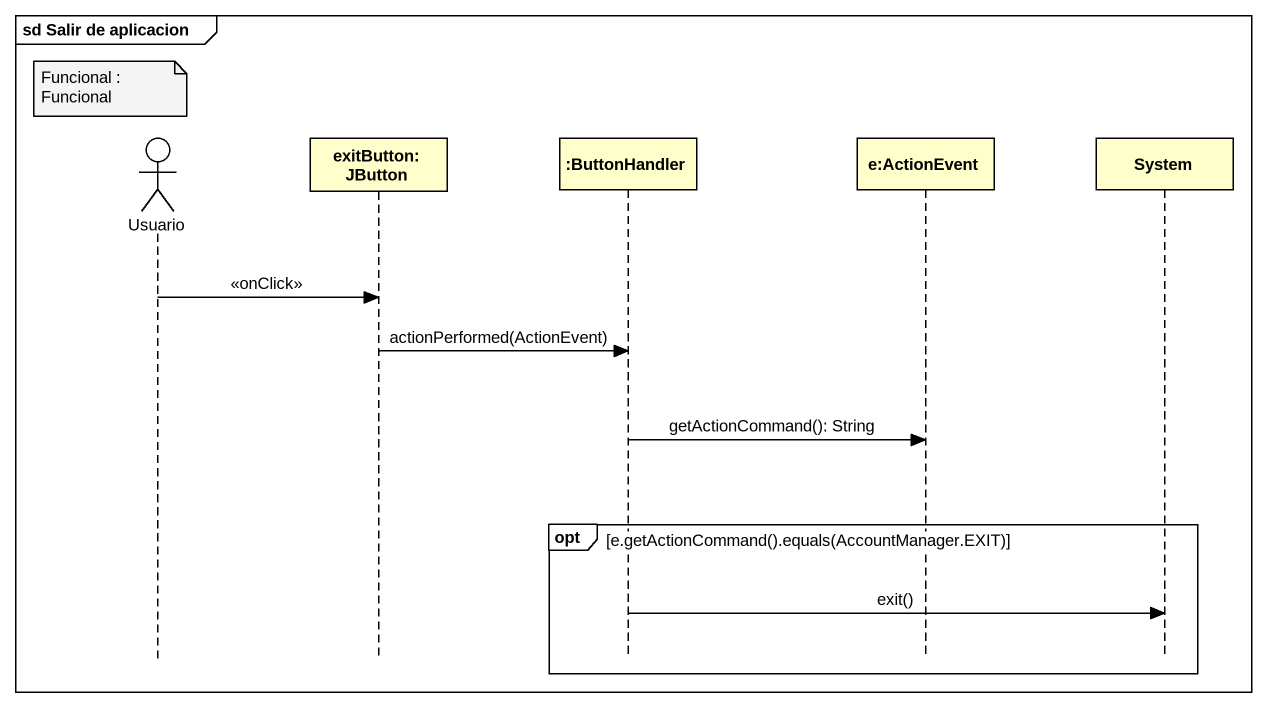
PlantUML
@startuml
mainframe sd Salir de aplicacion
hide footbox
actor Usuario
participant "exitButton: JButton" as exitButton_JButton
participant ":ButtonHandler" as ButtonHandler
participant "e:ActionEvent" as e_ActionEvent
participant System

note over Usuario : Funcional : Funcional
Usuario -> exitButton_JButton : <<onClick>>
exitButton_JButton -> ButtonHandler : actionPerformed(ActionEvent)
ButtonHandler -> e_ActionEvent : getActionCommand(): String
opt e.getActionCommand().equals(AccountManager.EXIT)
  ButtonHandler -> System : exit()
end
@enduml
